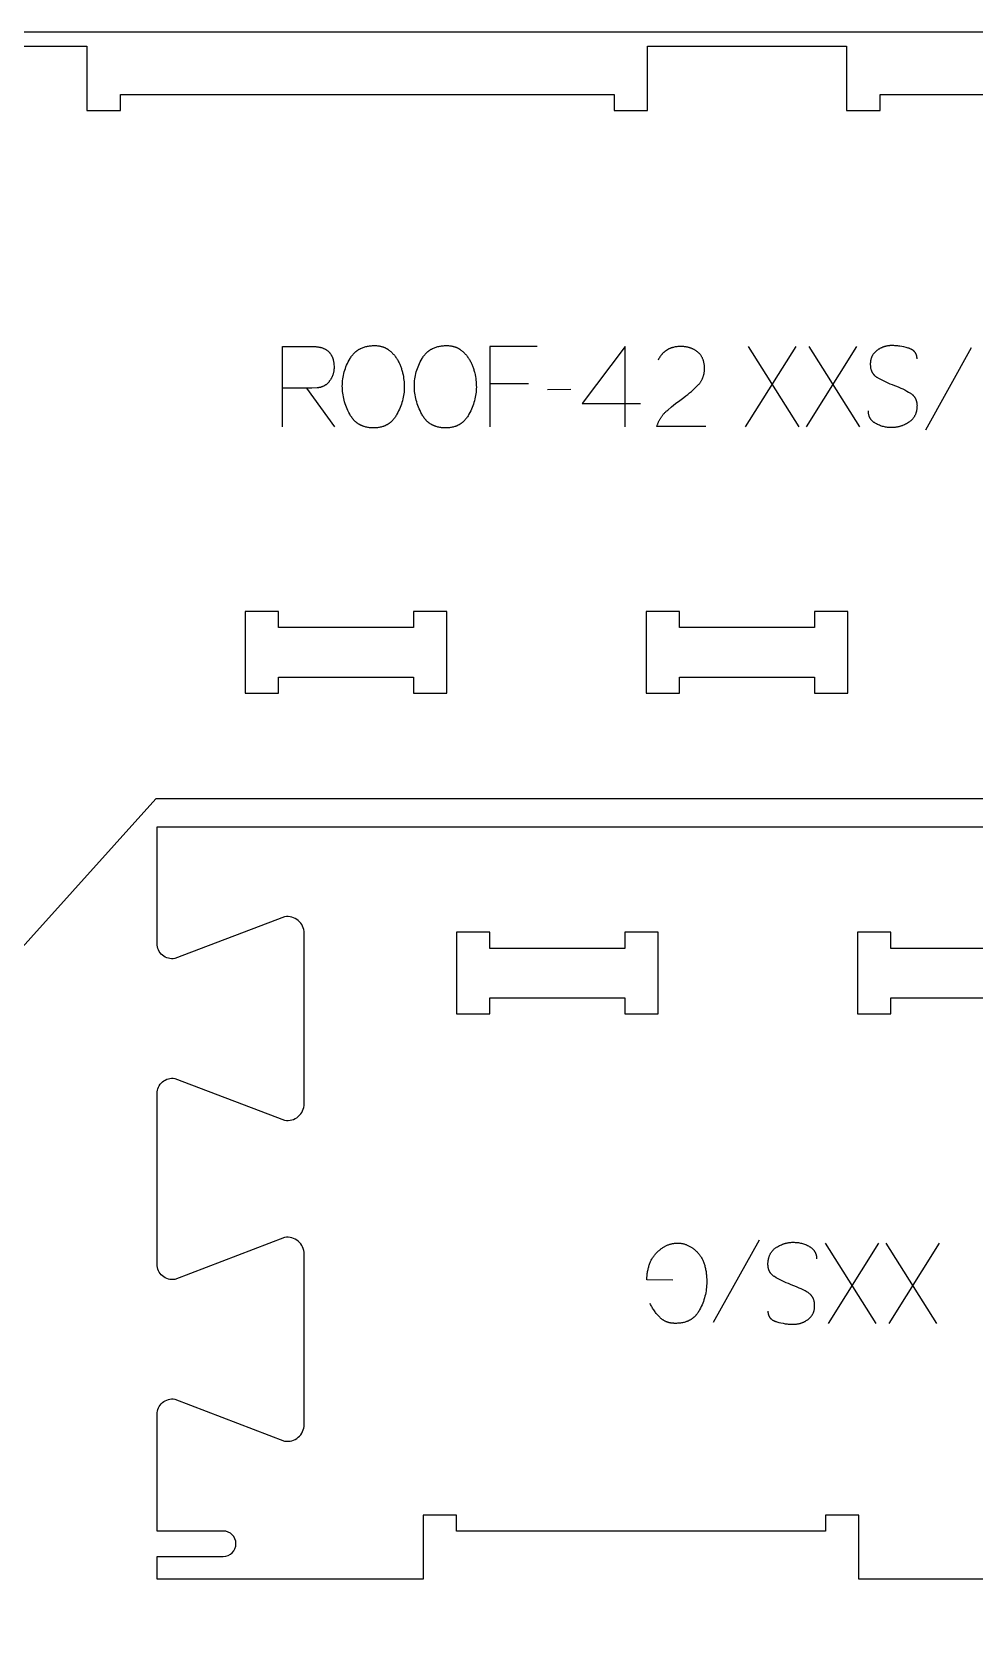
# Model space of a CAD drawing. Extents: x 0 to 4485, y 0 to 17041.
# Drawn here: x 638 to 990, y 11293 to 11896 of the extents above; entities that cross this region are included whole.
import ezdxf

# ---------------------------------------------------------------- set-up
doc = ezdxf.new("R2010")
doc.units = 0
for name, color, linetype in [('0_SHEET_SPRUCEPLY_2440X122', 1, 'CONTINUOUS'), ('1_ANYTOOL_1MMDEEP_LABELS_S', 2, 'CONTINUOUS'), ('3_ANYTOOL_CUTTHROUGH_INSID', 4, 'CONTINUOUS'), ('4_ANYTOOL_CUTTHROUGH_OUTSI', 5, 'CONTINUOUS')]:
    doc.layers.add(name, color=color, linetype=linetype)

msp = doc.modelspace()

# ---------------------------------------------------------------- linework, layer by layer
at = {"layer": '0_SHEET_SPRUCEPLY_2440X122'}
msp.add_lwpolyline([(371.7, 11895.62), (371.7, 10675.62), (2811.7, 10675.62), (2811.7, 11895.62)], close=True, dxfattribs=at)
at = {"layer": '1_ANYTOOL_1MMDEEP_LABELS_S', "color": 2}
for points in [[(731.28, 11748.04), (731.28, 11778.04), (742.64, 11778.04), (743.13, 11778.04), (743.6, 11778.01), (743.84, 11778), (744.06, 11777.97), (744.29, 11777.95), (744.51, 11777.92), (744.72, 11777.89), (744.94, 11777.85), (745.14, 11777.81), (745.35, 11777.77), (745.55, 11777.72), (745.74, 11777.67), (745.94, 11777.61), (746.13, 11777.55), (746.31, 11777.49), (746.49, 11777.42), (746.67, 11777.35), (746.84, 11777.28), (747.01, 11777.2), (747.18, 11777.12), (747.34, 11777.03), (747.5, 11776.94), (747.65, 11776.85), (747.8, 11776.75), (747.95, 11776.65), (748.09, 11776.54), (748.23, 11776.43), (748.36, 11776.32), (748.49, 11776.2), (748.62, 11776.08), (748.74, 11775.96), (748.86, 11775.83), (748.97, 11775.7), (749.08, 11775.56), (749.19, 11775.42), (749.29, 11775.28), (749.39, 11775.13), (749.49, 11774.98), (749.58, 11774.82), (749.67, 11774.67), (749.75, 11774.5), (749.83, 11774.34), (749.91, 11774.17), (749.98, 11773.99), (750.05, 11773.81), (750.11, 11773.63), (750.17, 11773.45), (750.23, 11773.26), (750.28, 11773.06), (750.33, 11772.87), (750.37, 11772.66), (750.42, 11772.46), (750.45, 11772.25), (750.49, 11772.04), (750.51, 11771.82), (750.54, 11771.6), (750.56, 11771.38), (750.58, 11771.15), (750.6, 11770.68), (750.61, 11770.2), (750.61, 11770.02), (750.6, 11769.85), (750.59, 11769.67), (750.58, 11769.5), (750.57, 11769.33), (750.55, 11769.16), (750.53, 11768.99), (750.5, 11768.82), (750.47, 11768.65), (750.44, 11768.48), (750.4, 11768.31), (750.36, 11768.15), (750.32, 11767.98), (750.27, 11767.82), (750.22, 11767.65), (750.17, 11767.49), (750.11, 11767.33), (750.05, 11767.17), (749.98, 11767.01), (749.92, 11766.85), (749.84, 11766.69), (749.77, 11766.53), (749.69, 11766.38), (749.61, 11766.22), (749.52, 11766.07), (749.44, 11765.92), (749.34, 11765.76), (749.25, 11765.61), (749.15, 11765.46), (749.05, 11765.31), (748.94, 11765.16), (748.83, 11765.01), (748.72, 11764.87), (748.6, 11764.73), (748.49, 11764.59), (748.37, 11764.46), (748.25, 11764.33), (748.12, 11764.21), (748, 11764.09), (747.87, 11763.98), (747.73, 11763.87), (747.6, 11763.76), (747.46, 11763.66), (747.33, 11763.57), (747.19, 11763.47), (747.04, 11763.39), (746.9, 11763.3), (746.75, 11763.23), (746.6, 11763.15), (746.44, 11763.08), (746.29, 11763.02), (746.13, 11762.96), (745.97, 11762.9), (745.81, 11762.85), (745.64, 11762.8), (745.48, 11762.76), (745.31, 11762.72), (745.14, 11762.68), (744.96, 11762.65), (744.78, 11762.63), (744.6, 11762.61), (744.42, 11762.59), (744.24, 11762.58), (742.32, 11762.51), (740.28, 11762.49), (731.32, 11762.49)], [(826.55, 11778.04), (808.9, 11778.04), (808.9, 11748.04)], [(859.47, 11748.04), (859.51, 11778.09), (843.48, 11756.7)], [(889.68, 11748.09), (871.38, 11748.13), (871.53, 11748.58), (871.61, 11748.81), (871.69, 11749.03), (871.77, 11749.25), (871.86, 11749.47), (871.96, 11749.68), (872.05, 11749.9), (872.15, 11750.11), (872.26, 11750.31), (872.36, 11750.52), (872.47, 11750.72), (872.59, 11750.92), (872.71, 11751.12), (872.83, 11751.32), (872.95, 11751.51), (873.08, 11751.7), (873.21, 11751.89), (873.35, 11752.08), (873.49, 11752.26), (873.63, 11752.44), (873.77, 11752.62), (873.92, 11752.8), (874.08, 11752.97), (874.23, 11753.14), (874.39, 11753.31), (874.56, 11753.48), (874.73, 11753.64), (874.9, 11753.81), (875.07, 11753.97), (875.43, 11754.28), (876.91, 11755.5), (878.4, 11756.68), (879.91, 11757.84), (881.43, 11758.97), (882.19, 11759.53), (882.92, 11760.1), (883.63, 11760.68), (884.32, 11761.26), (884.99, 11761.86), (885.63, 11762.46), (886.25, 11763.07), (886.85, 11763.69), (887, 11763.84), (887.14, 11764), (887.27, 11764.16), (887.41, 11764.33), (887.53, 11764.49), (887.65, 11764.66), (887.77, 11764.83), (887.88, 11765), (887.99, 11765.18), (888.1, 11765.35), (888.2, 11765.53), (888.29, 11765.71), (888.38, 11765.9), (888.46, 11766.08), (888.55, 11766.27), (888.62, 11766.46), (888.69, 11766.65), (888.76, 11766.85), (888.82, 11767.05), (888.88, 11767.25), (888.93, 11767.45), (888.98, 11767.65), (889.02, 11767.86), (889.06, 11768.07), (889.1, 11768.28), (889.13, 11768.49), (889.15, 11768.7), (889.17, 11768.92), (889.19, 11769.14), (889.2, 11769.36), (889.21, 11769.59), (889.21, 11769.81), (889.21, 11770.06), (889.2, 11770.31), (889.19, 11770.55), (889.17, 11770.79), (889.15, 11771.03), (889.12, 11771.26), (889.09, 11771.48), (889.05, 11771.71), (889.01, 11771.93), (888.96, 11772.14), (888.91, 11772.36), (888.85, 11772.56), (888.79, 11772.77), (888.73, 11772.97), (888.65, 11773.17), (888.58, 11773.36), (888.5, 11773.55), (888.41, 11773.74), (888.32, 11773.92), (888.22, 11774.1), (888.12, 11774.27), (888.02, 11774.44), (887.9, 11774.61), (887.79, 11774.77), (887.67, 11774.93), (887.54, 11775.09), (887.41, 11775.24), (887.27, 11775.39), (887.13, 11775.53), (886.99, 11775.67), (886.84, 11775.81), (886.68, 11775.94), (886.52, 11776.07), (886.36, 11776.2), (886.2, 11776.32), (886.03, 11776.44), (885.86, 11776.55), (885.69, 11776.66), (885.51, 11776.76), (885.33, 11776.86), (885.15, 11776.96), (884.97, 11777.05), (884.79, 11777.14), (884.6, 11777.22), (884.41, 11777.3), (884.21, 11777.38), (884.02, 11777.45), (883.82, 11777.52), (883.62, 11777.58), (883.42, 11777.64), (883.21, 11777.7), (883, 11777.75), (882.79, 11777.79), (882.58, 11777.84), (882.36, 11777.88), (882.14, 11777.91), (881.92, 11777.94), (881.7, 11777.97), (881.47, 11777.99), (881.24, 11778.01), (881.01, 11778.02), (880.77, 11778.03), (880.3, 11778.04), (879.93, 11778.04), (879.57, 11778.02), (879.22, 11778), (878.87, 11777.96), (878.53, 11777.92), (878.2, 11777.86), (877.87, 11777.8), (877.55, 11777.72), (877.23, 11777.64), (877.08, 11777.59), (876.93, 11777.55), (876.77, 11777.49), (876.62, 11777.44), (876.48, 11777.38), (876.33, 11777.33), (876.19, 11777.26), (876.04, 11777.2), (875.9, 11777.14), (875.76, 11777.07), (875.62, 11777), (875.49, 11776.92), (875.35, 11776.85), (875.22, 11776.77), (875.09, 11776.69), (874.96, 11776.6), (874.83, 11776.52), (874.7, 11776.43), (874.57, 11776.34), (874.45, 11776.25), (874.33, 11776.15), (874.21, 11776.05), (874.09, 11775.95), (873.97, 11775.85), (873.86, 11775.74), (873.74, 11775.63), (873.63, 11775.52), (873.52, 11775.41), (873.41, 11775.29), (873.3, 11775.17), (873.2, 11775.05), (873.1, 11774.93), (872.89, 11774.68), (872.7, 11774.41), (872.51, 11774.14), (872.32, 11773.85), (872.14, 11773.56), (871.97, 11773.26), (871.81, 11772.94)], [(923.37, 11778.04), (904.47, 11748.04)], [(924.61, 11748.04), (905.67, 11778.04)], [(946.08, 11778.04), (927.18, 11748.04)], [(947.32, 11748.04), (928.38, 11778.04)], [(968.71, 11773.46), (968.71, 11773.65), (968.7, 11773.74), (968.7, 11773.83), (968.69, 11773.92), (968.68, 11774.01), (968.67, 11774.1), (968.66, 11774.19), (968.65, 11774.27), (968.63, 11774.36), (968.61, 11774.44), (968.6, 11774.52), (968.58, 11774.61), (968.55, 11774.69), (968.53, 11774.77), (968.51, 11774.85), (968.48, 11774.93), (968.45, 11775), (968.42, 11775.08), (968.39, 11775.15), (968.36, 11775.23), (968.32, 11775.3), (968.29, 11775.37), (968.25, 11775.44), (968.21, 11775.51), (968.17, 11775.58), (968.13, 11775.65), (968.08, 11775.72), (968.04, 11775.78), (967.99, 11775.85), (967.94, 11775.91), (967.89, 11775.98), (967.84, 11776.04), (967.79, 11776.1), (967.73, 11776.16), (967.67, 11776.22), (967.61, 11776.27), (967.55, 11776.33), (967.49, 11776.39), (967.43, 11776.44), (967.36, 11776.49), (967.3, 11776.55), (967.23, 11776.6), (967.16, 11776.65), (967.09, 11776.7), (967.02, 11776.75), (966.94, 11776.79), (966.87, 11776.84), (966.79, 11776.89), (966.71, 11776.93), (966.63, 11776.97), (966.55, 11777.02), (966.38, 11777.1), (966.2, 11777.17), (966.02, 11777.25), (965.83, 11777.32), (965.63, 11777.38), (965.43, 11777.44), (964.62, 11777.66), (963.82, 11777.86), (963.04, 11778.02), (962.27, 11778.15), (961.89, 11778.21), (961.51, 11778.25), (961.14, 11778.29), (960.77, 11778.33), (960.4, 11778.35), (960.04, 11778.37), (959.68, 11778.38), (959.32, 11778.39), (959.13, 11778.38), (958.94, 11778.38), (958.74, 11778.37), (958.55, 11778.36), (958.36, 11778.34), (958.17, 11778.32), (957.99, 11778.3), (957.8, 11778.27), (957.62, 11778.24), (957.43, 11778.21), (957.25, 11778.17), (957.07, 11778.13), (956.89, 11778.09), (956.71, 11778.04), (956.53, 11777.99), (956.36, 11777.93), (956.18, 11777.87), (956.01, 11777.81), (955.84, 11777.74), (955.67, 11777.67), (955.5, 11777.6), (955.33, 11777.53), (955.16, 11777.45), (954.99, 11777.36), (954.83, 11777.27), (954.67, 11777.18), (954.5, 11777.09), (954.34, 11776.99), (954.18, 11776.89), (954.02, 11776.79), (953.87, 11776.68), (953.71, 11776.56), (953.56, 11776.45), (953.41, 11776.33), (953.27, 11776.21), (953.13, 11776.08), (952.99, 11775.96), (952.87, 11775.83), (952.74, 11775.69), (952.62, 11775.56), (952.51, 11775.42), (952.4, 11775.27), (952.3, 11775.13), (952.2, 11774.98), (952.1, 11774.83), (952.01, 11774.67), (951.93, 11774.51), (951.85, 11774.35), (951.77, 11774.19), (951.7, 11774.02), (951.63, 11773.85), (951.57, 11773.68), (951.52, 11773.5), (951.47, 11773.32), (951.42, 11773.14), (951.38, 11772.95), (951.34, 11772.76), (951.31, 11772.57), (951.29, 11772.38), (951.26, 11772.18), (951.25, 11771.98), (951.23, 11771.77), (951.23, 11771.57), (951.22, 11771.36), (951.23, 11771.14), (951.24, 11770.93), (951.25, 11770.72), (951.27, 11770.52), (951.29, 11770.32), (951.32, 11770.12), (951.36, 11769.93), (951.4, 11769.74), (951.45, 11769.55), (951.5, 11769.37), (951.56, 11769.19), (951.62, 11769.02), (951.66, 11768.93), (951.69, 11768.85), (951.73, 11768.76), (951.77, 11768.68), (951.81, 11768.6), (951.85, 11768.52), (951.89, 11768.44), (951.93, 11768.36), (951.98, 11768.28), (952.02, 11768.2), (952.07, 11768.12), (952.12, 11768.05), (952.17, 11767.97), (952.22, 11767.9), (952.27, 11767.83), (952.33, 11767.75), (952.39, 11767.68), (952.44, 11767.61), (952.5, 11767.54), (952.56, 11767.48), (952.62, 11767.41), (952.69, 11767.34), (952.75, 11767.28), (952.82, 11767.21), (952.95, 11767.08), (953.09, 11766.96), (953.24, 11766.84), (953.39, 11766.73), (953.55, 11766.61), (953.71, 11766.51), (953.88, 11766.4), (954.05, 11766.3), (954.77, 11765.91), (955.5, 11765.53), (956.25, 11765.16), (957.01, 11764.81), (957.79, 11764.46), (958.59, 11764.13), (959.4, 11763.8), (960.22, 11763.49), (961.05, 11763.18), (961.86, 11762.85), (962.64, 11762.51), (963.41, 11762.15), (964.15, 11761.77), (964.88, 11761.38), (965.58, 11760.98), (966.27, 11760.56), (966.43, 11760.45), (966.59, 11760.34), (966.75, 11760.22), (966.82, 11760.16), (966.9, 11760.1), (966.97, 11760.04), (967.04, 11759.97), (967.11, 11759.91), (967.17, 11759.84), (967.24, 11759.78), (967.31, 11759.71), (967.37, 11759.64), (967.43, 11759.57), (967.49, 11759.5), (967.55, 11759.43), (967.61, 11759.36), (967.66, 11759.29), (967.72, 11759.22), (967.77, 11759.14), (967.82, 11759.07), (967.87, 11758.99), (967.92, 11758.91), (967.97, 11758.83), (968.01, 11758.75), (968.06, 11758.67), (968.1, 11758.59), (968.14, 11758.51), (968.18, 11758.42), (968.22, 11758.34), (968.25, 11758.25), (968.29, 11758.17), (968.32, 11758.08), (968.36, 11757.99), (968.39, 11757.9), (968.42, 11757.81), (968.44, 11757.72), (968.47, 11757.63), (968.52, 11757.44), (968.56, 11757.25), (968.6, 11757.05), (968.63, 11756.85), (968.66, 11756.65), (968.67, 11756.44), (968.69, 11756.23), (968.7, 11756.02), (968.7, 11755.8), (968.69, 11755.57), (968.68, 11755.35), (968.67, 11755.11), (968.65, 11754.88), (968.62, 11754.66), (968.59, 11754.43), (968.55, 11754.21), (968.51, 11754), (968.46, 11753.78), (968.41, 11753.57), (968.36, 11753.37), (968.3, 11753.17), (968.23, 11752.97), (968.16, 11752.78), (968.08, 11752.59), (968, 11752.4), (967.91, 11752.22), (967.82, 11752.04), (967.72, 11751.86), (967.62, 11751.69), (967.52, 11751.52), (967.4, 11751.36), (967.29, 11751.2), (967.17, 11751.04), (967.04, 11750.89), (966.91, 11750.74), (966.77, 11750.59), (966.63, 11750.45), (966.48, 11750.31), (966.33, 11750.18), (966.17, 11750.05), (966.01, 11749.92), (965.84, 11749.8), (965.67, 11749.68), (965.5, 11749.56), (965.14, 11749.34), (964.77, 11749.14), (964.4, 11748.94), (964.03, 11748.77), (963.66, 11748.6), (963.28, 11748.45), (963.09, 11748.38), (962.9, 11748.31), (962.71, 11748.25), (962.51, 11748.19), (962.32, 11748.13), (962.12, 11748.08), (961.93, 11748.03), (961.73, 11747.98), (961.53, 11747.94), (961.34, 11747.9), (961.14, 11747.87), (960.94, 11747.83), (960.73, 11747.8), (960.53, 11747.78), (960.13, 11747.74), (959.72, 11747.71), (959.3, 11747.7), (958.89, 11747.7), (958.48, 11747.72), (958.08, 11747.74), (957.68, 11747.78), (957.28, 11747.83), (956.89, 11747.9), (956.51, 11747.97), (956.13, 11748.06), (955.75, 11748.17), (955.38, 11748.28), (955.01, 11748.41), (954.65, 11748.55), (954.29, 11748.71), (953.93, 11748.87), (953.58, 11749.05), (953.24, 11749.24), (953.07, 11749.34), (952.91, 11749.45), (952.75, 11749.55), (952.6, 11749.66), (952.45, 11749.78), (952.31, 11749.89), (952.17, 11750.01), (952.04, 11750.13), (951.91, 11750.25), (951.79, 11750.38), (951.68, 11750.51), (951.57, 11750.64), (951.51, 11750.71), (951.46, 11750.78), (951.41, 11750.85), (951.36, 11750.92), (951.32, 11750.99), (951.27, 11751.06), (951.23, 11751.13), (951.18, 11751.2), (951.14, 11751.28), (951.1, 11751.35), (951.06, 11751.43), (951.02, 11751.5), (950.98, 11751.58), (950.95, 11751.65), (950.91, 11751.73), (950.88, 11751.81), (950.85, 11751.89), (950.82, 11751.97), (950.79, 11752.05), (950.76, 11752.13), (950.71, 11752.3), (950.67, 11752.47), (950.63, 11752.64), (950.59, 11752.81), (950.56, 11752.99), (950.54, 11753.17), (950.52, 11753.35), (950.51, 11753.53), (950.5, 11753.72), (950.5, 11753.91)], [(989.02, 11777.57), (971.84, 11746.8)], [(823.38, 11764.07), (808.9, 11764.07)], [(740.28, 11762.49), (750.74, 11748)], [(839.2, 11761.93), (830.41, 11761.84)], [(843.48, 11756.7), (865.25, 11756.7)], [(892.61, 11413.03), (909.8, 11443.8)], [(877.4, 11428.76), (867.62, 11428.8), (867.66, 11429.63), (867.72, 11430.43), (867.76, 11430.82), (867.81, 11431.21), (867.86, 11431.59), (867.92, 11431.96), (867.99, 11432.33), (868.06, 11432.69), (868.14, 11433.04), (868.23, 11433.39), (868.32, 11433.73), (868.42, 11434.07), (868.52, 11434.4), (868.64, 11434.72), (868.76, 11435.04), (868.88, 11435.35), (869.01, 11435.66), (869.15, 11435.95), (869.3, 11436.25), (869.45, 11436.53), (869.61, 11436.81), (869.77, 11437.08), (869.95, 11437.35), (870.12, 11437.61), (870.31, 11437.86), (870.5, 11438.11), (870.7, 11438.35), (870.9, 11438.59), (871.11, 11438.82), (871.33, 11439.04), (871.55, 11439.26), (871.78, 11439.47), (872, 11439.67), (872.23, 11439.87), (872.45, 11440.05), (872.68, 11440.24), (872.91, 11440.41), (873.14, 11440.58), (873.37, 11440.74), (873.6, 11440.9), (873.84, 11441.05), (874.07, 11441.19), (874.31, 11441.32), (874.54, 11441.45), (874.78, 11441.57), (875.02, 11441.69), (875.26, 11441.8), (875.51, 11441.9), (875.75, 11441.99), (875.99, 11442.08), (876.24, 11442.16), (876.49, 11442.23), (876.74, 11442.3), (876.99, 11442.36), (877.24, 11442.41), (877.49, 11442.46), (877.74, 11442.5), (878, 11442.53), (878.25, 11442.56), (878.51, 11442.58), (878.77, 11442.59), (879.02, 11442.6), (879.28, 11442.6), (879.54, 11442.59), (879.8, 11442.57), (880.05, 11442.55), (880.31, 11442.52), (880.56, 11442.49), (880.81, 11442.44), (881.06, 11442.39), (881.31, 11442.34), (881.55, 11442.27), (881.8, 11442.2), (882.04, 11442.12), (882.28, 11442.04), (882.52, 11441.95), (882.76, 11441.85), (883, 11441.74), (883.24, 11441.63), (883.47, 11441.51), (883.7, 11441.38), (883.94, 11441.25), (884.17, 11441.1), (884.4, 11440.96), (884.62, 11440.8), (884.85, 11440.64), (885.08, 11440.47), (885.3, 11440.29), (885.52, 11440.11), (885.74, 11439.92), (885.96, 11439.72), (886.18, 11439.51), (886.4, 11439.3), (886.61, 11439.08), (886.82, 11438.86), (887.03, 11438.62), (887.22, 11438.38), (887.41, 11438.13), (887.6, 11437.88), (887.78, 11437.61), (887.95, 11437.34), (888.11, 11437.06), (888.27, 11436.77), (888.42, 11436.48), (888.56, 11436.18), (888.7, 11435.87), (888.83, 11435.55), (888.95, 11435.22), (889.07, 11434.89), (889.18, 11434.55), (889.29, 11434.2), (889.38, 11433.85), (889.47, 11433.48), (889.56, 11433.11), (889.63, 11432.74), (889.7, 11432.35), (889.77, 11431.96), (889.82, 11431.55), (889.88, 11431.15), (889.92, 11430.73), (889.99, 11429.87), (890.03, 11428.99), (890.04, 11428.07), (890.03, 11427.39), (890, 11426.72), (889.94, 11426.04), (889.87, 11425.37), (889.78, 11424.71), (889.66, 11424.04), (889.53, 11423.39), (889.37, 11422.73), (889.19, 11422.08), (888.99, 11421.43), (888.77, 11420.78), (888.53, 11420.13), (888.27, 11419.49), (887.99, 11418.86), (887.68, 11418.22), (887.36, 11417.59), (887.19, 11417.28), (887.01, 11416.98), (886.83, 11416.69), (886.63, 11416.41), (886.43, 11416.14), (886.33, 11416.01), (886.23, 11415.88), (886.12, 11415.75), (886.01, 11415.63), (885.9, 11415.51), (885.79, 11415.39), (885.68, 11415.27), (885.56, 11415.16), (885.45, 11415.04), (885.33, 11414.94), (885.21, 11414.83), (885.09, 11414.72), (884.96, 11414.62), (884.84, 11414.52), (884.71, 11414.43), (884.58, 11414.33), (884.45, 11414.24), (884.32, 11414.15), (884.18, 11414.06), (884.04, 11413.98), (883.91, 11413.89), (883.77, 11413.81), (883.62, 11413.74), (883.48, 11413.66), (883.33, 11413.59), (883.19, 11413.52), (883.04, 11413.45), (882.89, 11413.39), (882.74, 11413.32), (882.58, 11413.26), (882.42, 11413.21), (882.27, 11413.15), (881.95, 11413.05), (881.62, 11412.95), (881.28, 11412.87), (880.94, 11412.8), (880.59, 11412.73), (880.23, 11412.68), (879.87, 11412.63), (879.5, 11412.6), (879.12, 11412.58), (878.73, 11412.56), (878.34, 11412.56), (878.12, 11412.56), (877.89, 11412.56), (877.68, 11412.58), (877.46, 11412.59), (877.25, 11412.61), (877.04, 11412.64), (876.83, 11412.66), (876.62, 11412.7), (876.42, 11412.74), (876.22, 11412.78), (876.02, 11412.82), (875.83, 11412.87), (875.64, 11412.93), (875.45, 11412.99), (875.26, 11413.05), (875.08, 11413.12), (874.9, 11413.2), (874.72, 11413.27), (874.54, 11413.36), (874.37, 11413.44), (874.2, 11413.53), (874.03, 11413.63), (873.86, 11413.73), (873.7, 11413.83), (873.54, 11413.94), (873.38, 11414.05), (873.23, 11414.17), (873.07, 11414.29), (872.92, 11414.42), (872.78, 11414.55), (872.63, 11414.69), (872.49, 11414.83), (872.21, 11415.11), (871.94, 11415.4), (871.67, 11415.7), (871.42, 11416), (871.16, 11416.31), (870.92, 11416.61), (870.68, 11416.93), (870.45, 11417.25), (870.22, 11417.57), (870, 11417.9), (869.79, 11418.23), (869.58, 11418.57), (869.38, 11418.91), (869.19, 11419.26), (869, 11419.61), (868.82, 11419.97)], [(912.92, 11417.14), (912.93, 11416.95), (912.93, 11416.86), (912.94, 11416.77), (912.94, 11416.68), (912.95, 11416.59), (912.96, 11416.5), (912.98, 11416.41), (912.99, 11416.33), (913, 11416.24), (913.02, 11416.16), (913.04, 11416.07), (913.06, 11415.99), (913.08, 11415.91), (913.1, 11415.83), (913.13, 11415.75), (913.16, 11415.67), (913.18, 11415.6), (913.21, 11415.52), (913.25, 11415.44), (913.28, 11415.37), (913.31, 11415.3), (913.35, 11415.23), (913.39, 11415.15), (913.43, 11415.08), (913.47, 11415.02), (913.51, 11414.95), (913.55, 11414.88), (913.6, 11414.81), (913.65, 11414.75), (913.69, 11414.69), (913.74, 11414.62), (913.8, 11414.56), (913.85, 11414.5), (913.91, 11414.44), (913.96, 11414.38), (914.02, 11414.32), (914.08, 11414.27), (914.14, 11414.21), (914.21, 11414.16), (914.27, 11414.1), (914.34, 11414.05), (914.4, 11414), (914.47, 11413.95), (914.55, 11413.9), (914.62, 11413.85), (914.69, 11413.8), (914.77, 11413.76), (914.85, 11413.71), (914.93, 11413.67), (915.01, 11413.63), (915.09, 11413.58), (915.26, 11413.5), (915.43, 11413.42), (915.62, 11413.35), (915.81, 11413.28), (916, 11413.22), (916.2, 11413.16), (917.02, 11412.93), (917.81, 11412.74), (918.6, 11412.58), (919.37, 11412.45), (919.75, 11412.39), (920.13, 11412.35), (920.5, 11412.3), (920.87, 11412.27), (921.23, 11412.25), (921.6, 11412.23), (921.96, 11412.22), (922.31, 11412.21), (922.51, 11412.21), (922.7, 11412.22), (922.89, 11412.23), (923.08, 11412.24), (923.27, 11412.26), (923.46, 11412.28), (923.65, 11412.3), (923.83, 11412.33), (924.02, 11412.36), (924.2, 11412.39), (924.39, 11412.43), (924.57, 11412.47), (924.75, 11412.51), (924.93, 11412.56), (925.1, 11412.61), (925.28, 11412.67), (925.45, 11412.73), (925.63, 11412.79), (925.8, 11412.85), (925.97, 11412.92), (926.14, 11413), (926.31, 11413.07), (926.48, 11413.15), (926.64, 11413.24), (926.81, 11413.32), (926.97, 11413.41), (927.13, 11413.51), (927.29, 11413.61), (927.45, 11413.71), (927.61, 11413.81), (927.77, 11413.92), (927.92, 11414.03), (928.08, 11414.15), (928.23, 11414.27), (928.37, 11414.39), (928.51, 11414.51), (928.64, 11414.64), (928.77, 11414.77), (928.89, 11414.91), (929.01, 11415.04), (929.13, 11415.18), (929.24, 11415.33), (929.34, 11415.47), (929.44, 11415.62), (929.53, 11415.77), (929.62, 11415.93), (929.71, 11416.09), (929.79, 11416.25), (929.86, 11416.41), (929.93, 11416.58), (930, 11416.75), (930.06, 11416.92), (930.12, 11417.1), (930.17, 11417.28), (930.21, 11417.46), (930.26, 11417.65), (930.29, 11417.83), (930.32, 11418.03), (930.35, 11418.22), (930.37, 11418.42), (930.39, 11418.62), (930.4, 11418.82), (930.41, 11419.03), (930.41, 11419.24), (930.41, 11419.46), (930.4, 11419.67), (930.39, 11419.88), (930.37, 11420.08), (930.34, 11420.28), (930.31, 11420.48), (930.28, 11420.67), (930.23, 11420.86), (930.19, 11421.04), (930.13, 11421.23), (930.08, 11421.4), (930.01, 11421.58), (929.98, 11421.67), (929.94, 11421.75), (929.91, 11421.83), (929.87, 11421.92), (929.83, 11422), (929.79, 11422.08), (929.75, 11422.16), (929.7, 11422.24), (929.66, 11422.32), (929.61, 11422.4), (929.56, 11422.47), (929.52, 11422.55), (929.47, 11422.62), (929.41, 11422.7), (929.36, 11422.77), (929.31, 11422.84), (929.25, 11422.91), (929.19, 11422.99), (929.13, 11423.05), (929.07, 11423.12), (929.01, 11423.19), (928.95, 11423.26), (928.89, 11423.32), (928.82, 11423.39), (928.68, 11423.51), (928.54, 11423.64), (928.4, 11423.76), (928.24, 11423.87), (928.09, 11423.98), (927.92, 11424.09), (927.76, 11424.2), (927.58, 11424.3), (926.87, 11424.69), (926.14, 11425.07), (925.39, 11425.44), (924.62, 11425.79), (923.85, 11426.14), (923.05, 11426.47), (922.24, 11426.79), (921.41, 11427.11), (920.58, 11427.42), (919.78, 11427.75), (918.99, 11428.09), (918.23, 11428.45), (917.48, 11428.82), (916.76, 11429.21), (916.05, 11429.62), (915.37, 11430.04), (915.2, 11430.15), (915.04, 11430.26), (914.89, 11430.38), (914.81, 11430.44), (914.74, 11430.5), (914.67, 11430.56), (914.6, 11430.63), (914.53, 11430.69), (914.46, 11430.75), (914.39, 11430.82), (914.33, 11430.89), (914.27, 11430.96), (914.21, 11431.02), (914.14, 11431.09), (914.09, 11431.16), (914.03, 11431.24), (913.97, 11431.31), (913.92, 11431.38), (913.87, 11431.46), (913.81, 11431.53), (913.76, 11431.61), (913.72, 11431.69), (913.67, 11431.77), (913.62, 11431.85), (913.58, 11431.93), (913.54, 11432.01), (913.5, 11432.09), (913.46, 11432.17), (913.42, 11432.26), (913.38, 11432.34), (913.35, 11432.43), (913.31, 11432.52), (913.28, 11432.61), (913.25, 11432.7), (913.22, 11432.79), (913.19, 11432.88), (913.16, 11432.97), (913.12, 11433.16), (913.07, 11433.35), (913.04, 11433.55), (913.01, 11433.75), (912.98, 11433.95), (912.96, 11434.16), (912.95, 11434.37), (912.94, 11434.58), (912.94, 11434.8), (912.94, 11435.03), (912.95, 11435.25), (912.97, 11435.48), (912.99, 11435.72), (913.02, 11435.94), (913.05, 11436.17), (913.08, 11436.39), (913.12, 11436.6), (913.17, 11436.82), (913.22, 11437.02), (913.28, 11437.23), (913.34, 11437.43), (913.41, 11437.63), (913.48, 11437.82), (913.55, 11438.01), (913.64, 11438.2), (913.72, 11438.38), (913.81, 11438.56), (913.91, 11438.74), (914.01, 11438.91), (914.12, 11439.08), (914.23, 11439.24), (914.35, 11439.4), (914.47, 11439.56), (914.6, 11439.71), (914.73, 11439.86), (914.86, 11440), (915.01, 11440.15), (915.15, 11440.28), (915.3, 11440.42), (915.46, 11440.55), (915.62, 11440.68), (915.79, 11440.8), (915.96, 11440.92), (916.14, 11441.03), (916.5, 11441.25), (916.86, 11441.46), (917.23, 11441.65), (917.6, 11441.83), (917.98, 11442), (918.36, 11442.15), (918.55, 11442.22), (918.74, 11442.29), (918.93, 11442.35), (919.12, 11442.41), (919.32, 11442.47), (919.51, 11442.52), (919.71, 11442.57), (919.9, 11442.62), (920.1, 11442.66), (920.3, 11442.7), (920.5, 11442.73), (920.7, 11442.77), (920.9, 11442.79), (921.1, 11442.82), (921.51, 11442.86), (921.92, 11442.89), (922.33, 11442.9), (922.74, 11442.9), (923.15, 11442.88), (923.56, 11442.86), (923.96, 11442.82), (924.35, 11442.77), (924.74, 11442.7), (925.13, 11442.62), (925.51, 11442.53), (925.89, 11442.43), (926.26, 11442.32), (926.63, 11442.19), (926.99, 11442.05), (927.35, 11441.89), (927.7, 11441.73), (928.05, 11441.55), (928.4, 11441.36), (928.57, 11441.25), (928.73, 11441.15), (928.89, 11441.04), (929.04, 11440.94), (929.19, 11440.82), (929.33, 11440.71), (929.47, 11440.59), (929.6, 11440.47), (929.72, 11440.34), (929.84, 11440.22), (929.96, 11440.09), (930.07, 11439.96), (930.12, 11439.89), (930.17, 11439.82), (930.22, 11439.75), (930.27, 11439.68), (930.32, 11439.61), (930.37, 11439.54), (930.41, 11439.47), (930.45, 11439.39), (930.5, 11439.32), (930.54, 11439.25), (930.58, 11439.17), (930.61, 11439.1), (930.65, 11439.02), (930.69, 11438.94), (930.72, 11438.87), (930.75, 11438.79), (930.78, 11438.71), (930.82, 11438.63), (930.84, 11438.55), (930.87, 11438.47), (930.92, 11438.3), (930.97, 11438.13), (931.01, 11437.96), (931.04, 11437.79), (931.07, 11437.61), (931.1, 11437.43), (931.12, 11437.25), (931.13, 11437.06), (931.14, 11436.88), (931.14, 11436.68)], [(934.31, 11442.56), (953.25, 11412.56)], [(935.55, 11412.56), (954.45, 11442.56)], [(957.02, 11442.56), (975.97, 11412.56)], [(958.27, 11412.56), (977.17, 11442.56)]]:
    msp.add_lwpolyline(points, dxfattribs=at)
for points in [[(765.74, 11778.39), (766.11, 11778.38), (766.47, 11778.36), (766.83, 11778.33), (767.18, 11778.29), (767.36, 11778.27), (767.53, 11778.24), (767.7, 11778.21), (767.86, 11778.18), (768.03, 11778.14), (768.19, 11778.1), (768.35, 11778.06), (768.51, 11778.02), (768.67, 11777.97), (768.83, 11777.92), (768.98, 11777.86), (769.14, 11777.81), (769.29, 11777.75), (769.44, 11777.69), (769.59, 11777.62), (769.73, 11777.55), (769.88, 11777.48), (770.02, 11777.41), (770.16, 11777.33), (770.3, 11777.25), (770.44, 11777.17), (770.57, 11777.09), (770.71, 11777), (770.84, 11776.91), (771.1, 11776.72), (771.35, 11776.53), (771.6, 11776.33), (771.84, 11776.12), (772.08, 11775.91), (772.31, 11775.69), (772.53, 11775.46), (772.75, 11775.23), (772.96, 11774.99), (773.17, 11774.75), (773.37, 11774.5), (773.57, 11774.24), (773.76, 11773.98), (773.94, 11773.71), (774.12, 11773.44), (774.29, 11773.16), (774.45, 11772.87), (774.62, 11772.58), (774.77, 11772.29), (774.92, 11771.99), (775.06, 11771.69), (775.2, 11771.39), (775.33, 11771.08), (775.46, 11770.77), (775.58, 11770.45), (775.69, 11770.13), (775.8, 11769.81), (775.9, 11769.49), (776, 11769.16), (776.09, 11768.82), (776.18, 11768.48), (776.26, 11768.14), (776.41, 11767.46), (776.53, 11766.79), (776.64, 11766.12), (776.73, 11765.45), (776.79, 11764.8), (776.84, 11764.15), (776.87, 11763.51), (776.88, 11762.87), (776.87, 11762.23), (776.84, 11761.6), (776.78, 11760.96), (776.71, 11760.32), (776.61, 11759.68), (776.49, 11759.05), (776.35, 11758.41), (776.19, 11757.77), (776.01, 11757.13), (775.8, 11756.5), (775.58, 11755.86), (775.33, 11755.22), (775.06, 11754.58), (774.77, 11753.95), (774.45, 11753.31), (774.12, 11752.67), (773.94, 11752.36), (773.76, 11752.05), (773.57, 11751.76), (773.38, 11751.48), (773.18, 11751.2), (772.97, 11750.94), (772.76, 11750.68), (772.54, 11750.44), (772.42, 11750.32), (772.31, 11750.21), (772.19, 11750.09), (772.08, 11749.98), (771.96, 11749.87), (771.84, 11749.77), (771.72, 11749.66), (771.6, 11749.56), (771.47, 11749.47), (771.34, 11749.37), (771.22, 11749.28), (771.09, 11749.19), (770.96, 11749.1), (770.82, 11749.01), (770.69, 11748.93), (770.55, 11748.85), (770.42, 11748.77), (770.28, 11748.69), (770.14, 11748.62), (770, 11748.55), (769.85, 11748.48), (769.71, 11748.41), (769.56, 11748.35), (769.41, 11748.29), (769.27, 11748.23), (769.11, 11748.17), (768.96, 11748.12), (768.81, 11748.07), (768.49, 11747.98), (768.18, 11747.89), (767.85, 11747.82), (767.52, 11747.75), (767.18, 11747.7), (766.84, 11747.65), (766.48, 11747.62), (766.13, 11747.59), (765.77, 11747.58), (765.4, 11747.57), (765.01, 11747.58), (764.64, 11747.59), (764.27, 11747.62), (763.91, 11747.65), (763.55, 11747.7), (763.2, 11747.75), (762.86, 11747.82), (762.52, 11747.9), (762.19, 11747.98), (761.87, 11748.08), (761.71, 11748.13), (761.56, 11748.18), (761.4, 11748.24), (761.25, 11748.3), (761.09, 11748.36), (760.94, 11748.43), (760.8, 11748.49), (760.65, 11748.56), (760.5, 11748.64), (760.36, 11748.71), (760.22, 11748.79), (760.08, 11748.87), (759.94, 11748.95), (759.8, 11749.04), (759.67, 11749.12), (759.53, 11749.21), (759.4, 11749.3), (759.27, 11749.4), (759.14, 11749.5), (759.01, 11749.6), (758.89, 11749.7), (758.76, 11749.8), (758.64, 11749.91), (758.52, 11750.02), (758.4, 11750.14), (758.28, 11750.25), (758.17, 11750.37), (758.06, 11750.49), (757.94, 11750.61), (757.83, 11750.74), (757.62, 11751), (757.41, 11751.26), (757.2, 11751.54), (757.01, 11751.83), (756.82, 11752.13), (756.64, 11752.44), (756.46, 11752.76), (756.13, 11753.41), (755.81, 11754.05), (755.52, 11754.7), (755.25, 11755.35), (755, 11756), (754.78, 11756.65), (754.57, 11757.3), (754.39, 11757.95), (754.23, 11758.6), (754.08, 11759.26), (753.97, 11759.91), (753.87, 11760.56), (753.79, 11761.21), (753.74, 11761.87), (753.71, 11762.52), (753.7, 11763.17), (753.71, 11763.87), (753.74, 11764.55), (753.8, 11765.23), (753.88, 11765.91), (753.98, 11766.58), (754.1, 11767.24), (754.25, 11767.9), (754.42, 11768.56), (754.61, 11769.2), (754.83, 11769.84), (755.06, 11770.48), (755.32, 11771.11), (755.61, 11771.73), (755.91, 11772.35), (756.24, 11772.96), (756.59, 11773.56), (756.77, 11773.86), (756.96, 11774.15), (757.16, 11774.43), (757.36, 11774.69), (757.58, 11774.95), (757.79, 11775.2), (758.02, 11775.44), (758.25, 11775.67), (758.36, 11775.79), (758.48, 11775.9), (758.6, 11776), (758.73, 11776.11), (758.85, 11776.21), (758.98, 11776.31), (759.1, 11776.41), (759.23, 11776.5), (759.36, 11776.6), (759.49, 11776.69), (759.63, 11776.77), (759.76, 11776.86), (759.9, 11776.94), (760.04, 11777.03), (760.18, 11777.1), (760.32, 11777.18), (760.47, 11777.25), (760.61, 11777.33), (760.91, 11777.46), (761.21, 11777.59), (761.52, 11777.71), (761.83, 11777.82), (762.16, 11777.92), (762.49, 11778), (762.82, 11778.08), (763.16, 11778.16), (763.51, 11778.22), (763.87, 11778.27), (764.23, 11778.31), (764.6, 11778.34), (764.97, 11778.37), (765.35, 11778.38)], [(792.7, 11778.39), (793.07, 11778.38), (793.43, 11778.36), (793.79, 11778.33), (794.14, 11778.29), (794.31, 11778.27), (794.48, 11778.24), (794.65, 11778.21), (794.82, 11778.18), (794.99, 11778.14), (795.15, 11778.1), (795.31, 11778.06), (795.47, 11778.02), (795.63, 11777.97), (795.79, 11777.92), (795.94, 11777.86), (796.09, 11777.81), (796.25, 11777.75), (796.4, 11777.69), (796.54, 11777.62), (796.69, 11777.55), (796.83, 11777.48), (796.98, 11777.41), (797.12, 11777.33), (797.26, 11777.25), (797.39, 11777.17), (797.53, 11777.09), (797.66, 11777), (797.8, 11776.91), (798.06, 11776.72), (798.31, 11776.53), (798.56, 11776.33), (798.8, 11776.12), (799.04, 11775.91), (799.27, 11775.69), (799.49, 11775.46), (799.71, 11775.23), (799.92, 11774.99), (800.13, 11774.75), (800.33, 11774.5), (800.52, 11774.24), (800.71, 11773.98), (800.9, 11773.71), (801.07, 11773.44), (801.25, 11773.16), (801.41, 11772.87), (801.57, 11772.58), (801.73, 11772.29), (801.88, 11771.99), (802.02, 11771.69), (802.16, 11771.39), (802.29, 11771.08), (802.41, 11770.77), (802.53, 11770.45), (802.65, 11770.13), (802.76, 11769.81), (802.86, 11769.49), (802.96, 11769.16), (803.05, 11768.82), (803.14, 11768.48), (803.22, 11768.14), (803.36, 11767.46), (803.49, 11766.79), (803.6, 11766.12), (803.68, 11765.45), (803.75, 11764.8), (803.8, 11764.15), (803.83, 11763.51), (803.84, 11762.87), (803.83, 11762.23), (803.8, 11761.6), (803.74, 11760.96), (803.67, 11760.32), (803.57, 11759.68), (803.45, 11759.05), (803.31, 11758.41), (803.15, 11757.77), (802.96, 11757.13), (802.76, 11756.5), (802.53, 11755.86), (802.28, 11755.22), (802.01, 11754.58), (801.72, 11753.95), (801.41, 11753.31), (801.07, 11752.67), (800.9, 11752.36), (800.72, 11752.05), (800.53, 11751.76), (800.33, 11751.48), (800.13, 11751.2), (799.93, 11750.94), (799.71, 11750.68), (799.49, 11750.44), (799.38, 11750.32), (799.27, 11750.21), (799.15, 11750.09), (799.04, 11749.98), (798.92, 11749.87), (798.8, 11749.77), (798.68, 11749.66), (798.55, 11749.56), (798.43, 11749.47), (798.3, 11749.37), (798.17, 11749.28), (798.04, 11749.19), (797.91, 11749.1), (797.78, 11749.01), (797.65, 11748.93), (797.51, 11748.85), (797.38, 11748.77), (797.24, 11748.69), (797.1, 11748.62), (796.95, 11748.55), (796.81, 11748.48), (796.67, 11748.41), (796.52, 11748.35), (796.37, 11748.29), (796.22, 11748.23), (796.07, 11748.17), (795.92, 11748.12), (795.76, 11748.07), (795.45, 11747.98), (795.13, 11747.89), (794.81, 11747.82), (794.47, 11747.75), (794.14, 11747.7), (793.79, 11747.65), (793.44, 11747.62), (793.09, 11747.59), (792.72, 11747.58), (792.35, 11747.57), (791.97, 11747.58), (791.6, 11747.59), (791.23, 11747.62), (790.86, 11747.65), (790.51, 11747.7), (790.16, 11747.75), (789.82, 11747.82), (789.48, 11747.9), (789.15, 11747.98), (788.83, 11748.08), (788.67, 11748.13), (788.51, 11748.18), (788.36, 11748.24), (788.2, 11748.3), (788.05, 11748.36), (787.9, 11748.43), (787.75, 11748.49), (787.61, 11748.56), (787.46, 11748.64), (787.32, 11748.71), (787.17, 11748.79), (787.03, 11748.87), (786.89, 11748.95), (786.76, 11749.04), (786.62, 11749.12), (786.49, 11749.21), (786.36, 11749.3), (786.23, 11749.4), (786.1, 11749.5), (785.97, 11749.6), (785.84, 11749.7), (785.72, 11749.8), (785.6, 11749.91), (785.48, 11750.02), (785.36, 11750.14), (785.24, 11750.25), (785.13, 11750.37), (785.01, 11750.49), (784.9, 11750.61), (784.79, 11750.74), (784.57, 11751), (784.36, 11751.26), (784.16, 11751.54), (783.97, 11751.83), (783.78, 11752.13), (783.59, 11752.44), (783.42, 11752.76), (783.08, 11753.41), (782.77, 11754.05), (782.48, 11754.7), (782.21, 11755.35), (781.96, 11756), (781.73, 11756.65), (781.53, 11757.3), (781.34, 11757.95), (781.18, 11758.6), (781.04, 11759.26), (780.92, 11759.91), (780.83, 11760.56), (780.75, 11761.21), (780.7, 11761.87), (780.66, 11762.52), (780.65, 11763.17), (780.66, 11763.87), (780.7, 11764.55), (780.75, 11765.23), (780.83, 11765.91), (780.94, 11766.58), (781.06, 11767.24), (781.21, 11767.9), (781.38, 11768.56), (781.57, 11769.2), (781.78, 11769.84), (782.02, 11770.48), (782.28, 11771.11), (782.56, 11771.73), (782.87, 11772.35), (783.2, 11772.96), (783.55, 11773.56), (783.73, 11773.86), (783.92, 11774.15), (784.12, 11774.43), (784.32, 11774.69), (784.53, 11774.95), (784.75, 11775.2), (784.97, 11775.44), (785.2, 11775.67), (785.32, 11775.79), (785.44, 11775.9), (785.56, 11776), (785.68, 11776.11), (785.81, 11776.21), (785.93, 11776.31), (786.06, 11776.41), (786.19, 11776.5), (786.32, 11776.6), (786.45, 11776.69), (786.59, 11776.77), (786.72, 11776.86), (786.86, 11776.94), (787, 11777.03), (787.14, 11777.1), (787.28, 11777.18), (787.42, 11777.25), (787.57, 11777.33), (787.87, 11777.46), (788.17, 11777.59), (788.48, 11777.71), (788.79, 11777.82), (789.11, 11777.92), (789.44, 11778), (789.78, 11778.08), (790.12, 11778.16), (790.47, 11778.22), (790.82, 11778.27), (791.18, 11778.31), (791.55, 11778.34), (791.93, 11778.37), (792.31, 11778.38)]]:
    msp.add_lwpolyline(points, close=True, dxfattribs=at)
at = {"layer": '3_ANYTOOL_CUTTHROUGH_INSID', "color": 4}
for points in [[(755.11, 11672.87), (729.86, 11672.87), (729.86, 11678.87), (717.36, 11678.87), (717.36, 11648.37), (729.86, 11648.37), (729.86, 11654.37), (780.36, 11654.37), (780.36, 11648.37), (792.86, 11648.37), (792.86, 11678.87), (780.36, 11678.87), (780.36, 11672.87)], [(867.36, 11678.87), (867.36, 11648.37), (879.86, 11648.37), (879.86, 11654.37), (930.36, 11654.37), (930.36, 11648.37), (942.86, 11648.37), (942.86, 11678.87), (930.36, 11678.87), (930.36, 11672.87), (879.86, 11672.87), (879.86, 11678.87)], [(834.16, 11552.87), (808.91, 11552.87), (808.91, 11558.87), (796.41, 11558.87), (796.41, 11528.37), (808.91, 11528.37), (808.91, 11534.37), (859.41, 11534.37), (859.41, 11528.37), (871.91, 11528.37), (871.91, 11558.87), (859.41, 11558.87), (859.41, 11552.87)], [(1021.91, 11528.37), (1021.91, 11558.87), (1009.41, 11558.87), (1009.41, 11552.87), (958.91, 11552.87), (958.91, 11558.87), (946.41, 11558.87), (946.41, 11528.37), (958.91, 11528.37), (958.91, 11534.37), (1009.41, 11534.37), (1009.41, 11528.37)]]:
    msp.add_lwpolyline(points, close=True, dxfattribs=at)
at = {"layer": '4_ANYTOOL_CUTTHROUGH_OUTSI', "color": 5}
for points in [[(577.55, 11890.37), (658.15, 11890.37), (658.15, 11866.37), (658.4, 11866.37), (670.4, 11866.37), (670.65, 11866.37), (670.65, 11872.37), (755.11, 11872.37), (855.36, 11872.37), (855.36, 11866.37), (867.86, 11866.37), (867.86, 11890.37), (942.36, 11890.37), (942.36, 11866.37), (954.86, 11866.37), (954.86, 11872.37), (1055.11, 11872.37)], [(1055.11, 11608.87), (755.11, 11608.87), (684.16, 11608.87), (684.05, 11608.87), (683.97, 11608.78), (575.85, 11488.7)]]:
    msp.add_lwpolyline(points, dxfattribs=at)
msp.add_lwpolyline([(1021.41, 11316.87), (946.91, 11316.87), (946.91, 11340.87), (934.41, 11340.87), (934.41, 11334.87), (834.16, 11334.87), (796.41, 11334.87), (796.41, 11340.87), (783.91, 11340.87), (783.91, 11316.87), (684.41, 11316.87), (684.41, 11325.37), (709.16, 11325.37), (709.16, 11325.37, 1), (709.16, 11334.87), (684.41, 11334.87), (684.41, 11378.53), (684.41, 11378.53, -0.220464), (686.44, 11382.92, -0.219335), (691.08, 11384.21), (732.08, 11368.55), (732.11, 11368.54), (732.13, 11368.54), (732.13, 11368.54, 0.463455), (739.41, 11374.7), (739.41, 11438.53, 0.463455), (732.13, 11444.7), (732.11, 11444.7), (732.08, 11444.69), (691.08, 11429.02), (691.08, 11429.02, -0.219335), (686.44, 11430.31, -0.220464), (684.41, 11434.7), (684.41, 11498.53, -0.462146), (691.08, 11504.21), (732.08, 11488.55), (732.11, 11488.54), (732.13, 11488.54), (732.13, 11488.54, 0.463455), (739.41, 11494.7), (739.41, 11558.53, 0.463455), (732.13, 11564.7), (732.11, 11564.7), (732.08, 11564.69), (691.08, 11549.02), (691.08, 11549.02, -0.219335), (686.44, 11550.31, -0.220464), (684.41, 11554.7), (684.41, 11598.37), (834.16, 11598.37), (1134.16, 11598.37)], format="xyb", dxfattribs=at)

doc.saveas('drawing.dxf')
